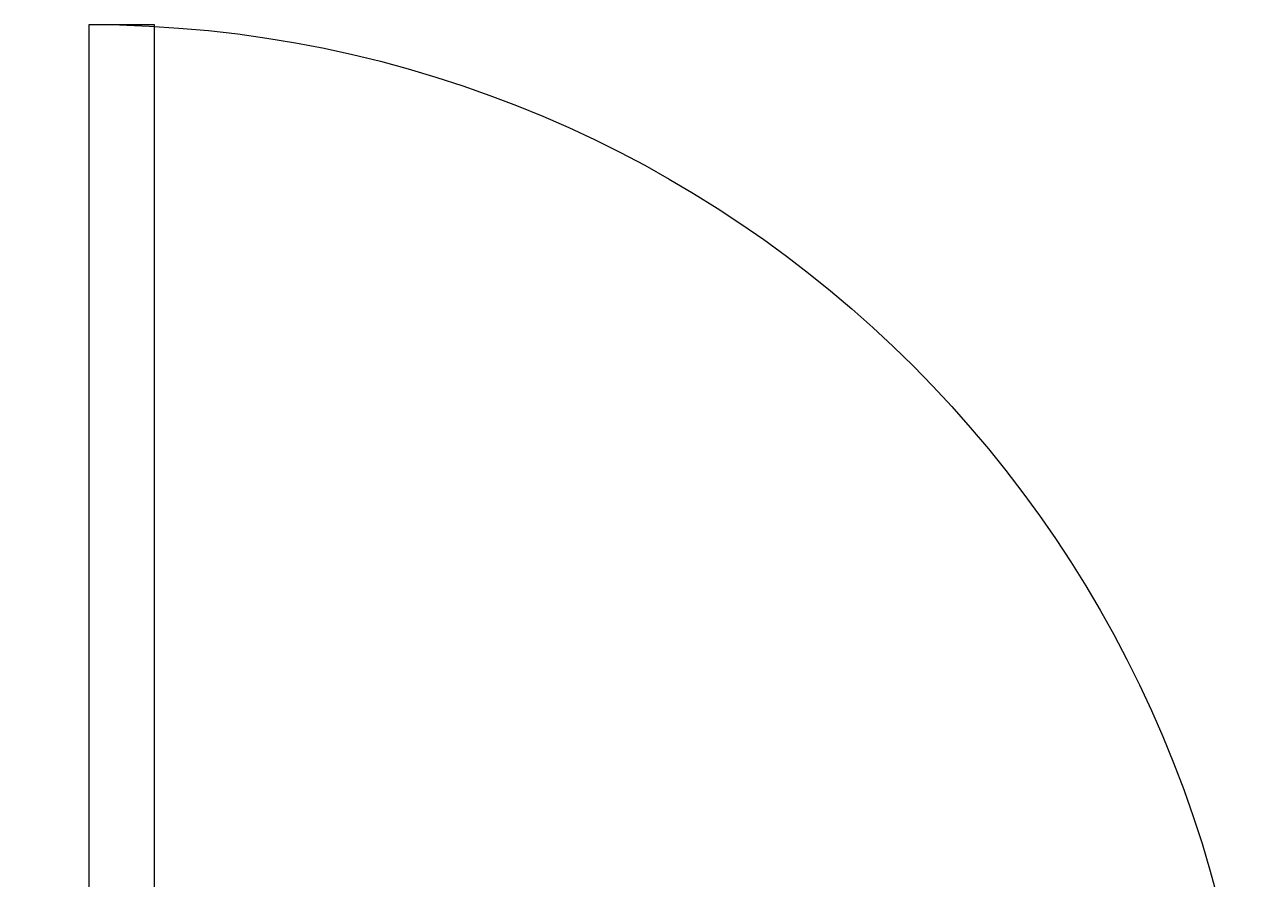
# Model space of a CAD drawing. Extents: x -163002 to 22103, y -103500 to 51643.
# Drawn here: x -106450 to -105500, y 16840 to 17500 of the extents above; entities that cross this region are included whole.
import ezdxf

# ---------------------------------------------------------------- set-up
doc = ezdxf.new("R2010")
doc.units = 0
doc.header["$LTSCALE"] = 1000
doc.header["$MEASUREMENT"] = 0
doc.layers.get('0').update_dxf_attribs({"linetype": 'CONTINUOUS'})
doc.layers.add('s2113a$0$dr', color=1, linetype='CONTINUOUS')

# ---------------------------------------------------------------- blocks, each defined once
blk = doc.blocks.new('s2113a$0$d900')
at = {"layer": 's2113a$0$dr', "linetype": 'Continuous'}
for points in [[(-113716.8388767019, -86305.51010692862), (-113716.8388767019, -86355.51010692862), (-113866.8388767019, -86355.51010692862), (-113866.8388767019, -86305.51010692862)], [(-113866.8388767019, -86405.51010692862), (-113866.8388767019, -86355.51010692862), (-114766.8388767019, -86355.51010692862), (-114766.8388767019, -86405.51010692862)]]:
    blk.add_lwpolyline(points, close=True, dxfattribs=at)
blk.add_arc((-113866.8388767019, -86355.51010692862), 900, 180, 270, dxfattribs=at)
blk = doc.blocks.new('s2113a')
at = {"layer": 's2113a$0$dr', "linetype": 'Continuous', "xscale": -1, "rotation": 90}
blk.add_blockref('s2113a$0$d900', (-192755.462585131, -97266.84571894193), dxfattribs=at)

msp = doc.modelspace()

# ---------------------------------------------------------------- block references
msp.add_blockref('s2113a', (0, 0))

doc.saveas('drawing.dxf')
